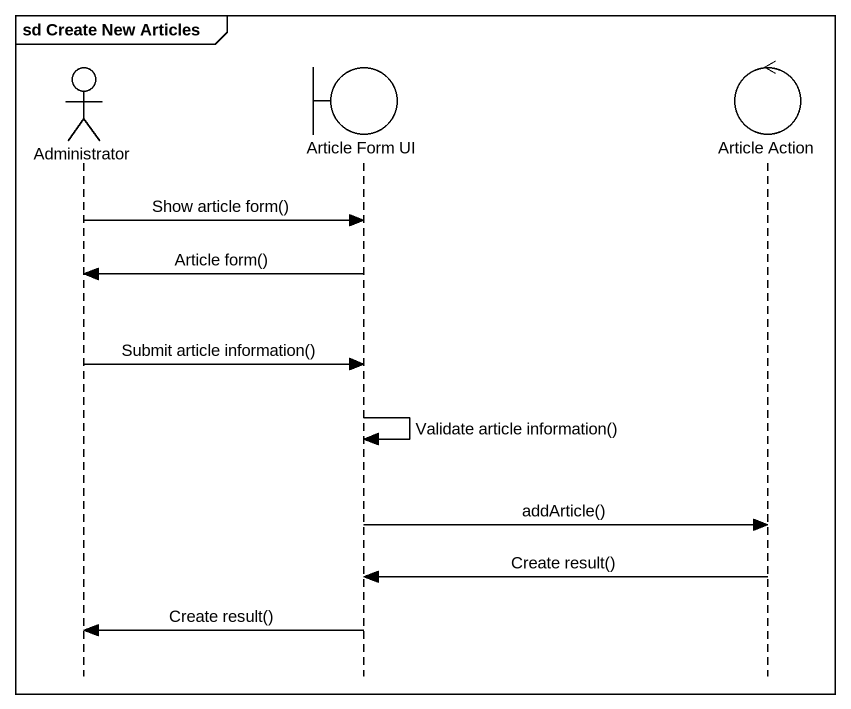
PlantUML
@startuml
mainframe sd Create New Articles
hide footbox
actor Administrator
boundary "Article Form UI" as Article_Form_UI
control "Article Action" as Article_Action

Administrator -> Article_Form_UI : Show article form()
Article_Form_UI -> Administrator : Article form()
Administrator -> Article_Form_UI : Submit article information()
Article_Form_UI -> Article_Form_UI : Validate article information()
Article_Form_UI -> Article_Action : addArticle()
Article_Action -> Article_Form_UI : Create result()
Article_Form_UI -> Administrator : Create result()
@enduml
